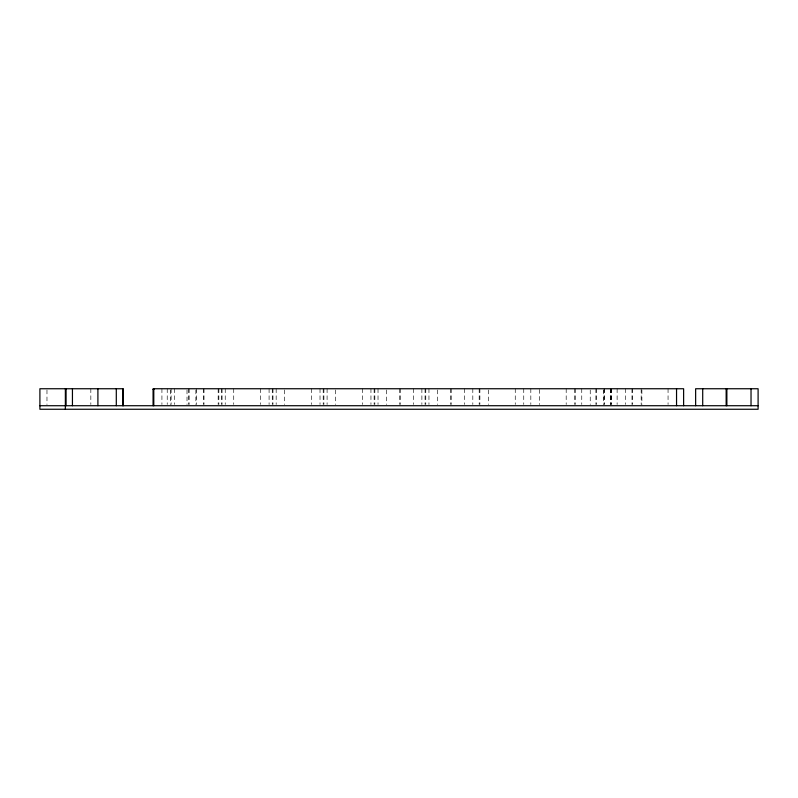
<?xml version="1.0" encoding="UTF-8"?>
<svg xmlns="http://www.w3.org/2000/svg" width="798" height="798" viewBox="0 0 798 798"><rect width="100%" height="100%" fill="white"/><g stroke="black" fill="none" stroke-linecap="round" stroke-linejoin="round"><path stroke-width="0.6" stroke-dasharray="3.99 2.99" d="M668.056 388.746L668.056 404.506M641.881 389.953L641.881 404.506M641.173 388.746L641.173 404.506M632.684 388.746L632.684 404.506M631.976 388.746L631.976 404.506M625.612 388.746L625.612 404.506M617.123 388.746L617.123 404.506M611.458 388.746L611.458 404.506M611.108 388.746L611.108 404.506M610.749 388.746L610.749 404.506M610.4 388.746L610.4 404.506M604.385 388.746L604.385 404.506M604.036 388.746L604.036 404.506M603.328 389.953L603.328 404.506M596.605 388.746L596.605 404.506M595.897 388.746L595.897 404.506M590.241 389.953L590.241 404.506M581.752 388.746L581.752 404.506M575.388 388.746L575.388 404.506M574.68 388.746L574.68 404.506M566.191 388.746L566.191 404.506M539.308 389.454L539.308 404.556M530.82 388.746L530.82 404.506M523.747 388.746L523.747 404.506M515.259 388.746L515.259 404.506M488.376 389.953L488.376 404.506M479.887 388.746L479.887 404.506M479.179 388.746L479.179 404.506M472.815 388.746L472.815 404.506M464.326 388.746L464.326 404.506M451.239 388.746L451.239 404.506M450.531 388.746L450.531 404.506M437.444 389.953L437.444 404.506M428.955 388.746L428.955 404.506M425.773 388.746L425.773 404.506M425.065 388.746L425.065 404.506M421.883 388.746L421.883 404.506M413.394 388.746L413.394 404.506M400.307 388.746L400.307 404.506M399.599 388.746L399.599 404.506M386.511 389.953L386.511 404.506M378.023 388.746L378.023 404.506M374.841 388.746L374.841 404.506M374.132 388.746L374.132 404.506M370.95 388.746L370.95 404.506M362.462 388.746L362.462 404.506M335.579 389.953L335.579 404.506M327.09 388.746L327.09 404.506M323.908 388.746L323.908 404.506M323.2 388.746L323.2 404.506M320.018 388.746L320.018 404.506M311.529 388.746L311.529 404.506M284.657 389.953L284.657 404.506M276.168 388.746L276.168 404.506M272.976 388.746L272.976 404.506M272.278 388.746L272.278 404.506M269.086 388.746L269.086 404.506M260.597 388.746L260.597 404.506M233.724 388.746L233.724 404.506M225.236 388.746L225.236 404.506M222.053 388.746L222.053 404.506M221.345 388.746L221.345 404.506M218.861 388.746L218.861 404.506M218.163 388.746L218.163 404.506M204.009 388.746L204.009 404.506M203.3 388.746L203.3 404.506M196.587 388.746L196.587 404.506M195.879 389.953L195.879 404.506M189.156 388.746L189.156 404.506M188.448 388.746L188.448 404.506M187.011 389.953L187.011 404.506M174.303 388.746L174.303 404.506M171.121 388.746L171.121 404.506M170.413 389.953L170.413 404.506M167.231 388.746L167.231 404.506M161.924 388.746L161.924 404.506M90.832 388.746L90.832 404.506M46.972 389.953L46.972 404.506"/><path stroke-width="1.2" d="M153.076 389.454L153.785 389.454M39.9 405.723L758.1 405.723M751.028 388.746L751.028 405.723M726.868 388.746L726.868 405.723M726.16 388.746L726.16 405.723M702.709 388.746L702.709 405.723M695.637 405.723L695.637 388.746L758.1 388.746L758.1 409.254L39.9 409.254L39.9 388.746L123.371 388.746L123.371 405.723M683.617 405.723L683.617 388.746L153.076 388.746L153.076 405.723M676.544 388.746L676.544 405.723M153.785 388.746L153.785 405.723M122.663 388.746L122.663 405.723M116.299 388.746L116.299 405.723M97.905 388.746L97.905 405.723M72.438 388.746L72.438 405.723M66.074 388.746L66.074 405.723M65.366 388.746L65.366 409.254"/></g></svg>
